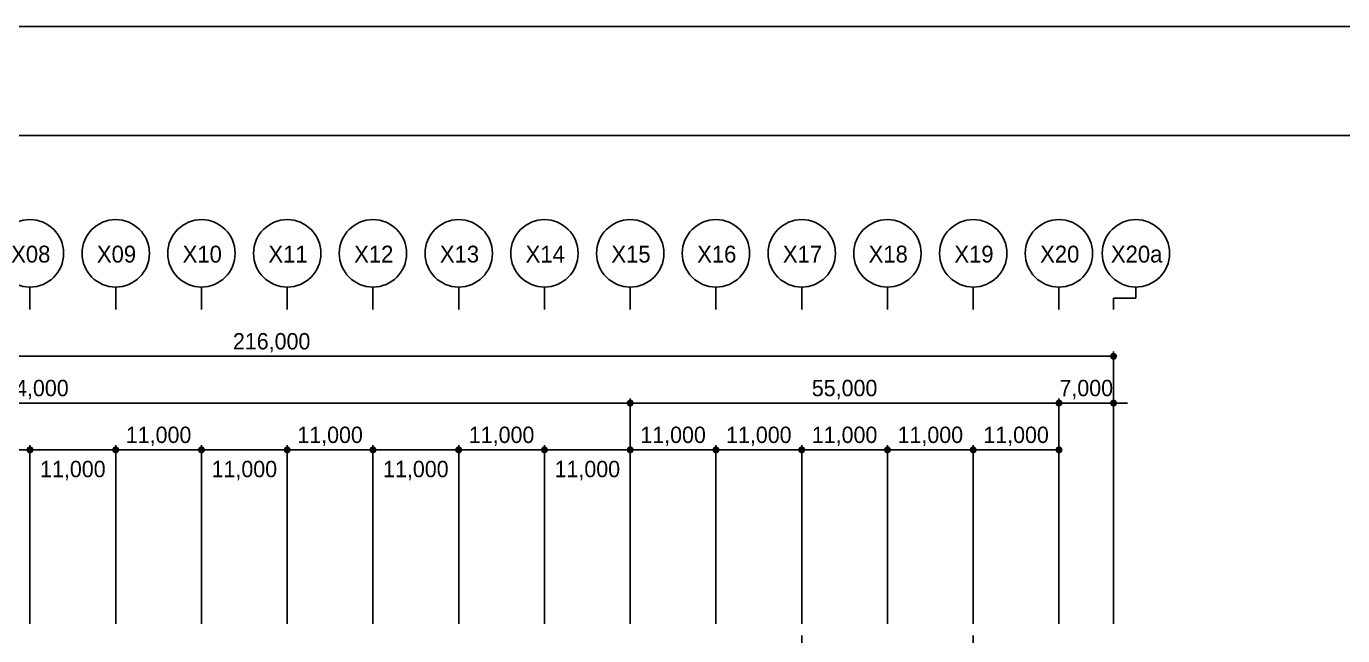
# Model space of a CAD drawing. Header units: millimetres. Extents: x 9068264 to 10076264, y 1307765 to 1705499.
# Drawn here: x 9766672 to 9935536, y 1586035 to 1664165 of the extents above; entities that cross this region are included whole.
import ezdxf
from ezdxf.enums import TextEntityAlignment as Align

# ---------------------------------------------------------------- set-up
doc = ezdxf.new("R2010")
doc.units = ezdxf.units.MM
doc.header["$LTSCALE"] = 1000
doc.linetypes.add('x-평면도$0$CEN', pattern=[6.2, 6, -0.1, 0, -0.1])
doc.layers.get('DEFPOINTS').update_dxf_attribs({"color": 151})
for name, color, linetype in [('3 dim0', 7, 'Continuous'), ('SYM-2', 7, 'Continuous'), ('x-평면도$0$A-중심선', 10, 'x-평면도$0$CEN')]:
    doc.layers.add(name, color=color, linetype=linetype)
doc.styles.add('AUDIT_D_190715091641-0', font='')
doc.styles.add('돋움', font='')
doc.styles.get('AUDIT_D_190715091641-0').set_extended_font_data('Dotum')
doc.styles.get('돋움').set_extended_font_data('Dotum')
doc.dimstyles.new('scale600', dxfattribs={"dimscale": 600, "dimtxt": 2, "dimasz": 1, "dimexe": 1, "dimexo": 2.5, "dimgap": 0.8, "dimtad": 1, "dimdec": 0, "dimzin": 0, "dimdsep": 46, "dimlunit": 6, "dimtxsty": 'AUDIT_D_190715091641-0', "dimblk": 'DOT', "dimcen": 0, "dimdle": 1, "dimclrd": 256, "dimclre": 256, "dimclrt": 3, "dimadec": 0, "dimazin": 0, "dimtfac": 1, "dimtdec": 0, "dimtix": 1, "dimtmove": 2, "dimatfit": 3, "dimldrblk": 'DOT', "dimfxl": 0, "dimtolj": 1, "dimtzin": 0, "dimarcsym": 0})

# ---------------------------------------------------------------- blocks, each defined once
blk = doc.blocks.new('xxxxxxxx')
at = {"layer": 'DEFPOINTS', "linetype": 'ByBlock'}
for points in [[(44842066, -10941107), (45346066, -10941107), (45346066, -11297507), (44842066, -11297507)], [(44856466, -10955083), (45292815, -10955083), (45292815, -11282683), (44856466, -11282683)]]:
    blk.add_lwpolyline(points, close=True, dxfattribs=at)
blk = doc.blocks.new('_Dot')
at = {"color": 0, "linetype": 'ByBlock', "lineweight": -2}
blk.add_line((-0.5, 0), (-1, 0), dxfattribs=at)
at = {"color": 0, "linetype": 'ByBlock', "const_width": 0.5}
blk.add_lwpolyline([(-0.25, 0, 1), (0.25, 0, 1)], format="xyb", close=True, dxfattribs=at)
blk = doc.blocks.new('*D36')
at = {"layer": '3 dim0', "lineweight": -2, "transparency": 16777216}
for p, q in [((9690141, 1587535), (9690141, 1616458)), ((9844141, 1587535), (9844141, 1616458)), ((9843241, 1615858), (9691041, 1615858))]:
    blk.add_line(p, q, dxfattribs=at)
at = {"layer": 'DEFPOINTS', "color": 0, "transparency": 16777216}
for p in [(9690141, 1615858), (9690141, 1586035), (9844141, 1586035)]:
    blk.add_point(p, dxfattribs=at)
at = {"layer": '3 dim0', "lineweight": -2, "transparency": 16777216, "xscale": 900, "yscale": 900, "zscale": 900, "rotation": 180}
blk.add_blockref('_Dot', (9690141, 1615858), dxfattribs=at)
at = {"layer": '3 dim0', "lineweight": -2, "transparency": 16777216, "xscale": 900, "yscale": 900, "zscale": 900}
blk.add_blockref('_Dot', (9844141, 1615858), dxfattribs=at)
at = {"layer": '3 dim0', "color": 3, "transparency": 16777216, "insert": (9767141, 1617592), "char_height": 2100, "attachment_point": 5, "style": 'AUDIT_D_190715091641-0'}
blk.add_mtext('\\A1;154,000', dxfattribs=at)
blk = doc.blocks.new('*D43')
at = {"layer": '3 dim0', "lineweight": -2, "transparency": 16777216}
for p, q in [((9767141, 1587535), (9767141, 1610458)), ((9777241, 1609858), (9768041, 1609858)), ((9778141, 1587535), (9778141, 1610458))]:
    blk.add_line(p, q, dxfattribs=at)
at = {"layer": 'DEFPOINTS', "color": 0, "transparency": 16777216}
for p in [(9767141, 1609858), (9767141, 1586035), (9778141, 1586035)]:
    blk.add_point(p, dxfattribs=at)
at = {"layer": '3 dim0', "lineweight": -2, "transparency": 16777216, "xscale": 900, "yscale": 900, "zscale": 900, "rotation": 180}
blk.add_blockref('_Dot', (9767141, 1609858), dxfattribs=at)
at = {"layer": '3 dim0', "lineweight": -2, "transparency": 16777216, "xscale": 900, "yscale": 900, "zscale": 900}
blk.add_blockref('_Dot', (9778141, 1609858), dxfattribs=at)
at = {"layer": '3 dim0', "color": 3, "transparency": 16777216, "insert": (9772641, 1607208), "char_height": 2100, "attachment_point": 5, "style": 'AUDIT_D_190715091641-0'}
blk.add_mtext('\\A1;11,000', dxfattribs=at)
blk = doc.blocks.new('*D44')
at = {"layer": '3 dim0', "lineweight": -2, "transparency": 16777216}
for p, q in [((9756141, 1587535), (9756141, 1610458)), ((9766241, 1609858), (9757041, 1609858)), ((9767141, 1587535), (9767141, 1610458))]:
    blk.add_line(p, q, dxfattribs=at)
at = {"layer": 'DEFPOINTS', "color": 0, "transparency": 16777216}
for p in [(9756141, 1609858), (9756141, 1586035), (9767141, 1586035)]:
    blk.add_point(p, dxfattribs=at)
at = {"layer": '3 dim0', "lineweight": -2, "transparency": 16777216, "xscale": 900, "yscale": 900, "zscale": 900, "rotation": 180}
blk.add_blockref('_Dot', (9756141, 1609858), dxfattribs=at)
at = {"layer": '3 dim0', "lineweight": -2, "transparency": 16777216, "xscale": 900, "yscale": 900, "zscale": 900}
blk.add_blockref('_Dot', (9767141, 1609858), dxfattribs=at)
at = {"layer": '3 dim0', "color": 3, "transparency": 16777216, "insert": (9761641, 1611592), "char_height": 2100, "attachment_point": 5, "style": 'AUDIT_D_190715091641-0'}
blk.add_mtext('\\A1;11,000', dxfattribs=at)
blk = doc.blocks.new('*D45')
at = {"layer": '3 dim0', "lineweight": -2, "transparency": 16777216}
for p, q in [((9789141, 1587535), (9789141, 1610458)), ((9799241, 1609858), (9790041, 1609858)), ((9800141, 1587535), (9800141, 1610458))]:
    blk.add_line(p, q, dxfattribs=at)
at = {"layer": 'DEFPOINTS', "color": 0, "transparency": 16777216}
for p in [(9789141, 1609858), (9789141, 1586035), (9800141, 1586035)]:
    blk.add_point(p, dxfattribs=at)
at = {"layer": '3 dim0', "lineweight": -2, "transparency": 16777216, "xscale": 900, "yscale": 900, "zscale": 900, "rotation": 180}
blk.add_blockref('_Dot', (9789141, 1609858), dxfattribs=at)
at = {"layer": '3 dim0', "lineweight": -2, "transparency": 16777216, "xscale": 900, "yscale": 900, "zscale": 900}
blk.add_blockref('_Dot', (9800141, 1609858), dxfattribs=at)
at = {"layer": '3 dim0', "color": 3, "transparency": 16777216, "insert": (9794641, 1607208), "char_height": 2100, "attachment_point": 5, "style": 'AUDIT_D_190715091641-0'}
blk.add_mtext('\\A1;11,000', dxfattribs=at)
blk = doc.blocks.new('*D46')
at = {"layer": '3 dim0', "lineweight": -2, "transparency": 16777216}
for p, q in [((9778141, 1587535), (9778141, 1610458)), ((9788241, 1609858), (9779041, 1609858)), ((9789141, 1587535), (9789141, 1610458))]:
    blk.add_line(p, q, dxfattribs=at)
at = {"layer": 'DEFPOINTS', "color": 0, "transparency": 16777216}
for p in [(9778141, 1609858), (9778141, 1586035), (9789141, 1586035)]:
    blk.add_point(p, dxfattribs=at)
at = {"layer": '3 dim0', "lineweight": -2, "transparency": 16777216, "xscale": 900, "yscale": 900, "zscale": 900, "rotation": 180}
blk.add_blockref('_Dot', (9778141, 1609858), dxfattribs=at)
at = {"layer": '3 dim0', "lineweight": -2, "transparency": 16777216, "xscale": 900, "yscale": 900, "zscale": 900}
blk.add_blockref('_Dot', (9789141, 1609858), dxfattribs=at)
at = {"layer": '3 dim0', "color": 3, "transparency": 16777216, "insert": (9783641, 1611592), "char_height": 2100, "attachment_point": 5, "style": 'AUDIT_D_190715091641-0'}
blk.add_mtext('\\A1;11,000', dxfattribs=at)
blk = doc.blocks.new('*D47')
at = {"layer": '3 dim0', "lineweight": -2, "transparency": 16777216}
for p, q in [((9811141, 1587535), (9811141, 1610458)), ((9821241, 1609858), (9812041, 1609858)), ((9822141, 1587535), (9822141, 1610458))]:
    blk.add_line(p, q, dxfattribs=at)
at = {"layer": 'DEFPOINTS', "color": 0, "transparency": 16777216}
for p in [(9811141, 1609858), (9811141, 1586035), (9822141, 1586035)]:
    blk.add_point(p, dxfattribs=at)
at = {"layer": '3 dim0', "lineweight": -2, "transparency": 16777216, "xscale": 900, "yscale": 900, "zscale": 900, "rotation": 180}
blk.add_blockref('_Dot', (9811141, 1609858), dxfattribs=at)
at = {"layer": '3 dim0', "lineweight": -2, "transparency": 16777216, "xscale": 900, "yscale": 900, "zscale": 900}
blk.add_blockref('_Dot', (9822141, 1609858), dxfattribs=at)
at = {"layer": '3 dim0', "color": 3, "transparency": 16777216, "insert": (9816641, 1607208), "char_height": 2100, "attachment_point": 5, "style": 'AUDIT_D_190715091641-0'}
blk.add_mtext('\\A1;11,000', dxfattribs=at)
blk = doc.blocks.new('*D48')
at = {"layer": '3 dim0', "lineweight": -2, "transparency": 16777216}
for p, q in [((9800141, 1587535), (9800141, 1610458)), ((9810241, 1609858), (9801041, 1609858)), ((9811141, 1587535), (9811141, 1610458))]:
    blk.add_line(p, q, dxfattribs=at)
at = {"layer": 'DEFPOINTS', "color": 0, "transparency": 16777216}
for p in [(9800141, 1609858), (9800141, 1586035), (9811141, 1586035)]:
    blk.add_point(p, dxfattribs=at)
at = {"layer": '3 dim0', "lineweight": -2, "transparency": 16777216, "xscale": 900, "yscale": 900, "zscale": 900, "rotation": 180}
blk.add_blockref('_Dot', (9800141, 1609858), dxfattribs=at)
at = {"layer": '3 dim0', "lineweight": -2, "transparency": 16777216, "xscale": 900, "yscale": 900, "zscale": 900}
blk.add_blockref('_Dot', (9811141, 1609858), dxfattribs=at)
at = {"layer": '3 dim0', "color": 3, "transparency": 16777216, "insert": (9805641, 1611592), "char_height": 2100, "attachment_point": 5, "style": 'AUDIT_D_190715091641-0'}
blk.add_mtext('\\A1;11,000', dxfattribs=at)
blk = doc.blocks.new('*D49')
at = {"layer": '3 dim0', "lineweight": -2, "transparency": 16777216}
for p, q in [((9833141, 1587535), (9833141, 1610458)), ((9843241, 1609858), (9834041, 1609858)), ((9844141, 1587535), (9844141, 1610458))]:
    blk.add_line(p, q, dxfattribs=at)
at = {"layer": 'DEFPOINTS', "color": 0, "transparency": 16777216}
for p in [(9833141, 1609858), (9833141, 1586035), (9844141, 1586035)]:
    blk.add_point(p, dxfattribs=at)
at = {"layer": '3 dim0', "lineweight": -2, "transparency": 16777216, "xscale": 900, "yscale": 900, "zscale": 900, "rotation": 180}
blk.add_blockref('_Dot', (9833141, 1609858), dxfattribs=at)
at = {"layer": '3 dim0', "lineweight": -2, "transparency": 16777216, "xscale": 900, "yscale": 900, "zscale": 900}
blk.add_blockref('_Dot', (9844141, 1609858), dxfattribs=at)
at = {"layer": '3 dim0', "color": 3, "transparency": 16777216, "insert": (9838641, 1607208), "char_height": 2100, "attachment_point": 5, "style": 'AUDIT_D_190715091641-0'}
blk.add_mtext('\\A1;11,000', dxfattribs=at)
blk = doc.blocks.new('*D50')
at = {"layer": '3 dim0', "lineweight": -2, "transparency": 16777216}
for p, q in [((9822141, 1587535), (9822141, 1610458)), ((9832241, 1609858), (9823041, 1609858)), ((9833141, 1587535), (9833141, 1610458))]:
    blk.add_line(p, q, dxfattribs=at)
at = {"layer": 'DEFPOINTS', "color": 0, "transparency": 16777216}
for p in [(9822141, 1609858), (9822141, 1586035), (9833141, 1586035)]:
    blk.add_point(p, dxfattribs=at)
at = {"layer": '3 dim0', "lineweight": -2, "transparency": 16777216, "xscale": 900, "yscale": 900, "zscale": 900, "rotation": 180}
blk.add_blockref('_Dot', (9822141, 1609858), dxfattribs=at)
at = {"layer": '3 dim0', "lineweight": -2, "transparency": 16777216, "xscale": 900, "yscale": 900, "zscale": 900}
blk.add_blockref('_Dot', (9833141, 1609858), dxfattribs=at)
at = {"layer": '3 dim0', "color": 3, "transparency": 16777216, "insert": (9827641, 1611592), "char_height": 2100, "attachment_point": 5, "style": 'AUDIT_D_190715091641-0'}
blk.add_mtext('\\A1;11,000', dxfattribs=at)
blk = doc.blocks.new('*D51')
at = {"layer": '3 dim0', "lineweight": -2, "transparency": 16777216}
for p, q in [((9690141, 1587535), (9690141, 1622458)), ((9905241, 1621858), (9691041, 1621858)), ((9906141, 1587535), (9906141, 1622458))]:
    blk.add_line(p, q, dxfattribs=at)
at = {"layer": 'DEFPOINTS', "color": 0, "transparency": 16777216}
for p in [(9690141, 1621858), (9690141, 1586035), (9906141, 1586035)]:
    blk.add_point(p, dxfattribs=at)
at = {"layer": '3 dim0', "lineweight": -2, "transparency": 16777216, "xscale": 900, "yscale": 900, "zscale": 900, "rotation": 180}
blk.add_blockref('_Dot', (9690141, 1621858), dxfattribs=at)
at = {"layer": '3 dim0', "lineweight": -2, "transparency": 16777216, "xscale": 900, "yscale": 900, "zscale": 900}
blk.add_blockref('_Dot', (9906141, 1621858), dxfattribs=at)
at = {"layer": '3 dim0', "color": 3, "transparency": 16777216, "insert": (9798141, 1623592), "char_height": 2100, "attachment_point": 5, "style": 'AUDIT_D_190715091641-0'}
blk.add_mtext('\\A1;216,000', dxfattribs=at)
blk = doc.blocks.new('*D52')
at = {"layer": '3 dim0', "lineweight": -2, "transparency": 16777216}
for p, q in [((9844141, 1599519), (9844141, 1610458)), ((9854241, 1609858), (9845041, 1609858)), ((9855141, 1587535), (9855141, 1610458))]:
    blk.add_line(p, q, dxfattribs=at)
at = {"layer": 'DEFPOINTS', "color": 0, "transparency": 16777216}
for p in [(9844141, 1609858), (9844141, 1598019), (9855141, 1586035)]:
    blk.add_point(p, dxfattribs=at)
at = {"layer": '3 dim0', "lineweight": -2, "transparency": 16777216, "xscale": 900, "yscale": 900, "zscale": 900, "rotation": 180}
blk.add_blockref('_Dot', (9844141, 1609858), dxfattribs=at)
at = {"layer": '3 dim0', "lineweight": -2, "transparency": 16777216, "xscale": 900, "yscale": 900, "zscale": 900}
blk.add_blockref('_Dot', (9855141, 1609858), dxfattribs=at)
at = {"layer": '3 dim0', "color": 3, "transparency": 16777216, "insert": (9849641, 1611592), "char_height": 2100, "attachment_point": 5, "style": 'AUDIT_D_190715091641-0'}
blk.add_mtext('\\A1;11,000', dxfattribs=at)
blk = doc.blocks.new('*D53')
at = {"layer": '3 dim0', "lineweight": -2, "transparency": 16777216}
for p, q in [((9844141, 1599519), (9844141, 1616458)), ((9899141, 1587535), (9899141, 1616458)), ((9898241, 1615858), (9845041, 1615858))]:
    blk.add_line(p, q, dxfattribs=at)
at = {"layer": 'DEFPOINTS', "color": 0, "transparency": 16777216}
for p in [(9844141, 1615858), (9844141, 1598019), (9899141, 1586035)]:
    blk.add_point(p, dxfattribs=at)
at = {"layer": '3 dim0', "lineweight": -2, "transparency": 16777216, "xscale": 900, "yscale": 900, "zscale": 900, "rotation": 180}
blk.add_blockref('_Dot', (9844141, 1615858), dxfattribs=at)
at = {"layer": '3 dim0', "lineweight": -2, "transparency": 16777216, "xscale": 900, "yscale": 900, "zscale": 900}
blk.add_blockref('_Dot', (9899141, 1615858), dxfattribs=at)
at = {"layer": '3 dim0', "color": 3, "transparency": 16777216, "insert": (9871641, 1617592), "char_height": 2100, "attachment_point": 5, "style": 'AUDIT_D_190715091641-0'}
blk.add_mtext('\\A1;55,000', dxfattribs=at)
blk = doc.blocks.new('*D54')
at = {"layer": '3 dim0', "lineweight": -2, "transparency": 16777216}
for p, q in [((9855141, 1587535), (9855141, 1610458)), ((9856041, 1609858), (9865241, 1609858)), ((9866141, 1587535), (9866141, 1610458))]:
    blk.add_line(p, q, dxfattribs=at)
at = {"layer": 'DEFPOINTS', "color": 0, "transparency": 16777216}
for p in [(9866141, 1609858), (9855141, 1586035), (9866141, 1586035)]:
    blk.add_point(p, dxfattribs=at)
at = {"layer": '3 dim0', "lineweight": -2, "transparency": 16777216, "xscale": 900, "yscale": 900, "zscale": 900, "rotation": 180}
blk.add_blockref('_Dot', (9855141, 1609858), dxfattribs=at)
at = {"layer": '3 dim0', "lineweight": -2, "transparency": 16777216, "xscale": 900, "yscale": 900, "zscale": 900}
blk.add_blockref('_Dot', (9866141, 1609858), dxfattribs=at)
at = {"layer": '3 dim0', "color": 3, "transparency": 16777216, "insert": (9860641, 1611592), "char_height": 2100, "attachment_point": 5, "style": 'AUDIT_D_190715091641-0'}
blk.add_mtext('\\A1;11,000', dxfattribs=at)
blk = doc.blocks.new('*D55')
at = {"layer": '3 dim0', "lineweight": -2, "transparency": 16777216}
for p, q in [((9877141, 1587535), (9877141, 1610458)), ((9878041, 1609858), (9887241, 1609858)), ((9888141, 1587535), (9888141, 1610458))]:
    blk.add_line(p, q, dxfattribs=at)
at = {"layer": 'DEFPOINTS', "color": 0, "transparency": 16777216}
for p in [(9888141, 1609858), (9877141, 1586035), (9888141, 1586035)]:
    blk.add_point(p, dxfattribs=at)
at = {"layer": '3 dim0', "lineweight": -2, "transparency": 16777216, "xscale": 900, "yscale": 900, "zscale": 900, "rotation": 180}
blk.add_blockref('_Dot', (9877141, 1609858), dxfattribs=at)
at = {"layer": '3 dim0', "lineweight": -2, "transparency": 16777216, "xscale": 900, "yscale": 900, "zscale": 900}
blk.add_blockref('_Dot', (9888141, 1609858), dxfattribs=at)
at = {"layer": '3 dim0', "color": 3, "transparency": 16777216, "insert": (9882641, 1611592), "char_height": 2100, "attachment_point": 5, "style": 'AUDIT_D_190715091641-0'}
blk.add_mtext('\\A1;11,000', dxfattribs=at)
blk = doc.blocks.new('*D56')
at = {"layer": '3 dim0', "lineweight": -2, "transparency": 16777216}
for p, q in [((9866141, 1587535), (9866141, 1610458)), ((9876241, 1609858), (9867041, 1609858)), ((9877141, 1587535), (9877141, 1610458))]:
    blk.add_line(p, q, dxfattribs=at)
at = {"layer": 'DEFPOINTS', "color": 0, "transparency": 16777216}
for p in [(9866141, 1609858), (9866141, 1586035), (9877141, 1586035)]:
    blk.add_point(p, dxfattribs=at)
at = {"layer": '3 dim0', "lineweight": -2, "transparency": 16777216, "xscale": 900, "yscale": 900, "zscale": 900, "rotation": 180}
blk.add_blockref('_Dot', (9866141, 1609858), dxfattribs=at)
at = {"layer": '3 dim0', "lineweight": -2, "transparency": 16777216, "xscale": 900, "yscale": 900, "zscale": 900}
blk.add_blockref('_Dot', (9877141, 1609858), dxfattribs=at)
at = {"layer": '3 dim0', "color": 3, "transparency": 16777216, "insert": (9871641, 1611592), "char_height": 2100, "attachment_point": 5, "style": 'AUDIT_D_190715091641-0'}
blk.add_mtext('\\A1;11,000', dxfattribs=at)
blk = doc.blocks.new('*D57')
at = {"layer": '3 dim0', "lineweight": -2, "transparency": 16777216}
for p, q in [((9888141, 1587535), (9888141, 1610458)), ((9898241, 1609858), (9889041, 1609858)), ((9899141, 1587535), (9899141, 1610458))]:
    blk.add_line(p, q, dxfattribs=at)
at = {"layer": 'DEFPOINTS', "color": 0, "transparency": 16777216}
for p in [(9888141, 1609858), (9888141, 1586035), (9899141, 1586035)]:
    blk.add_point(p, dxfattribs=at)
at = {"layer": '3 dim0', "lineweight": -2, "transparency": 16777216, "xscale": 900, "yscale": 900, "zscale": 900, "rotation": 180}
blk.add_blockref('_Dot', (9888141, 1609858), dxfattribs=at)
at = {"layer": '3 dim0', "lineweight": -2, "transparency": 16777216, "xscale": 900, "yscale": 900, "zscale": 900}
blk.add_blockref('_Dot', (9899141, 1609858), dxfattribs=at)
at = {"layer": '3 dim0', "color": 3, "transparency": 16777216, "insert": (9893641, 1611592), "char_height": 2100, "attachment_point": 5, "style": 'AUDIT_D_190715091641-0'}
blk.add_mtext('\\A1;11,000', dxfattribs=at)
blk = doc.blocks.new('*D58')
at = {"layer": '3 dim0', "lineweight": -2, "transparency": 16777216}
for p, q in [((9899141, 1587535), (9899141, 1616458)), ((9906141, 1589060), (9906141, 1616458)), ((9898241, 1615858), (9897341, 1615858)), ((9899141, 1615858), (9906141, 1615858)), ((9907041, 1615858), (9907941, 1615858))]:
    blk.add_line(p, q, dxfattribs=at)
at = {"layer": 'DEFPOINTS', "color": 0, "transparency": 16777216}
for p in [(9906141, 1615858), (9906141, 1587560), (9899141, 1586035)]:
    blk.add_point(p, dxfattribs=at)
at = {"layer": '3 dim0', "lineweight": -2, "transparency": 16777216, "xscale": 900, "yscale": 900, "zscale": 900}
blk.add_blockref('_Dot', (9899141, 1615858), dxfattribs=at)
at = {"layer": '3 dim0', "lineweight": -2, "transparency": 16777216, "xscale": 900, "yscale": 900, "zscale": 900, "rotation": 180}
blk.add_blockref('_Dot', (9906141, 1615858), dxfattribs=at)
at = {"layer": '3 dim0', "color": 3, "transparency": 16777216, "insert": (9902641, 1617592), "char_height": 2100, "attachment_point": 5, "style": 'AUDIT_D_190715091641-0'}
blk.add_mtext('\\A1;7,000', dxfattribs=at)

msp = doc.modelspace()

# ---------------------------------------------------------------- linework, layer by layer
at = {"layer": 'SYM-2'}
for p, q in [((9767141.1, 1630738), (9767141.1, 1627858)), ((9778141.1, 1630738), (9778141.1, 1627858)), ((9789141.1, 1630738), (9789141.1, 1627858)), ((9800141.1, 1630738), (9800141.1, 1627858)), ((9811141.1, 1630738), (9811141.1, 1627858)), ((9822141.1, 1630738), (9822141.1, 1627858)), ((9833141.1, 1630738), (9833141.1, 1627858)), ((9844141.1, 1630738), (9844141.1, 1627858)), ((9855141.1, 1630738), (9855141.1, 1627858)), ((9866141.1, 1630738), (9866141.1, 1627858)), ((9877141.1, 1630738), (9877141.1, 1627858)), ((9888141.1, 1630738), (9888141.1, 1627858)), ((9899141.1, 1630738), (9899141.1, 1627858)), ((9909007, 1630738), (9909007, 1629298)), ((9906141.1, 1629298), (9906141.1, 1627858)), ((9906141.1, 1629298), (9909007, 1629298))]:
    msp.add_line(p, q, dxfattribs=at)
for centre in [(9767141.1, 1635058), (9778141.1, 1635058), (9789141.1, 1635058), (9800141.1, 1635058), (9811141.1, 1635058), (9822141.1, 1635058), (9833141.1, 1635058), (9844141.1, 1635058), (9855141.1, 1635058), (9866141.1, 1635058), (9877141.1, 1635058), (9888141.1, 1635058), (9899141.1, 1635058), (9909007, 1635058)]:
    msp.add_circle(centre, 4320, dxfattribs=at)
at = {"layer": 'x-평면도$0$A-중심선', "ltscale": 5}
for p, q in [((9866141.1, 1586034.7), (9866141.1, 1519665.7)), ((9888141.1, 1586034.7), (9888141.1, 1519665.7))]:
    msp.add_line(p, q, dxfattribs=at)

# ---------------------------------------------------------------- block references
at = {"layer": 'DEFPOINTS'}
msp.add_blockref('xxxxxxxx', (-35269801.8, 12605272), dxfattribs=at)

# ---------------------------------------------------------------- texts
at = {"layer": 'SYM-2', "color": 3, "style": '돋움'}
for s, p in [('X08', (9767240.7, 1634960.4)), ('X09', (9778240.7, 1634960.4)), ('X10', (9789240.7, 1634960.4)), ('X11', (9800240.7, 1634960.4)), ('X12', (9811240.7, 1634960.4)), ('X13', (9822240.7, 1634960.4)), ('X14', (9833240.7, 1634960.4)), ('X15', (9844240.7, 1634960.4)), ('X16', (9855240.7, 1634960.4)), ('X17', (9866240.7, 1634960.4)), ('X18', (9877240.7, 1634960.4)), ('X19', (9888240.7, 1634960.4)), ('X20', (9899240.7, 1634960.4)), ('X20a', (9909106.6, 1634960.4))]:
    msp.add_text(s, height=2160, dxfattribs=at).set_placement(p, align=Align.MIDDLE_CENTER)

# ---------------------------------------------------------------- dimensions: what is measured, and where the dimension line sits
at = {"layer": '3 dim0'}
for base, p1, p2, picture, middle in [((9690141.1, 1621858), (9906141.1, 1586034.7), (9690141.1, 1586034.7), '*D51', (9798141.1, 1623591.7)), ((9690141.1, 1615858), (9844141.1, 1586034.7), (9690141.1, 1586034.7), '*D36', (9767141.1, 1617591.7)), ((9844141.1, 1615858), (9899141.1, 1586034.7), (9844141.1, 1598019.3), '*D53', (9871641.1, 1617591.7)), ((9756141.1, 1609858), (9767141.1, 1586034.7), (9756141.1, 1586034.7), '*D44', (9761641.1, 1611591.7)), ((9778141.1, 1609858), (9789141.1, 1586034.7), (9778141.1, 1586034.7), '*D46', (9783641.1, 1611591.7)), ((9800141.1, 1609858), (9811141.1, 1586034.7), (9800141.1, 1586034.7), '*D48', (9805641.1, 1611591.7)), ((9822141.1, 1609858), (9833141.1, 1586034.7), (9822141.1, 1586034.7), '*D50', (9827641.1, 1611591.7)), ((9844141.1, 1609858), (9855141.1, 1586034.7), (9844141.1, 1598019.3), '*D52', (9849641.1, 1611591.7)), ((9866141.1, 1609858), (9877141.1, 1586034.7), (9866141.1, 1586034.7), '*D56', (9871641.1, 1611591.7)), ((9888141.1, 1609858), (9899141.1, 1586034.7), (9888141.1, 1586034.7), '*D57', (9893641.1, 1611591.7))]:
    dim = msp.add_linear_dim(base=base, p1=p1, p2=p2, angle=180, dimstyle='scale600', override={"dimtxt": 3.5, "dimasz": 1.5}, dxfattribs=at)
    dim.commit()
    dim.dimension.update_dxf_attribs({"geometry": picture, "text_midpoint": middle})
for base, p1, p2, picture, middle in [((9906141.1, 1615858), (9899141.1, 1586034.7), (9906141.1, 1587560), '*D58', (9902641.1, 1617591.7)), ((9866141.1, 1609858), (9855141.1, 1586034.7), (9866141.1, 1586034.7), '*D54', (9860641.1, 1611591.7)), ((9888141.1, 1609858), (9877141.1, 1586034.7), (9888141.1, 1586034.7), '*D55', (9882641.1, 1611591.7))]:
    dim = msp.add_linear_dim(base=base, p1=p1, p2=p2, dimstyle='scale600', override={"dimtxt": 3.5, "dimasz": 1.5}, dxfattribs=at)
    dim.commit()
    dim.dimension.update_dxf_attribs({"geometry": picture, "text_midpoint": middle})
for base, p1, p2, picture, middle in [((9767141.1, 1609858), (9778141.1, 1586034.7), (9767141.1, 1586034.7), '*D43', (9772641.1, 1607207.6)), ((9789141.1, 1609858), (9800141.1, 1586034.7), (9789141.1, 1586034.7), '*D45', (9794641.1, 1607207.6)), ((9811141.1, 1609858), (9822141.1, 1586034.7), (9811141.1, 1586034.7), '*D47', (9816641.1, 1607207.6)), ((9833141.1, 1609858), (9844141.1, 1586034.7), (9833141.1, 1586034.7), '*D49', (9838641.1, 1607207.6))]:
    dim = msp.add_linear_dim(base=base, p1=p1, p2=p2, angle=180, dimstyle='scale600', override={"dimtxt": 3.5, "dimasz": 1.5}, dxfattribs=at)
    dim.commit()
    dim.dimension.update_dxf_attribs({"geometry": picture, "text_midpoint": middle, "dimtype": 160})

doc.saveas('drawing.dxf')
